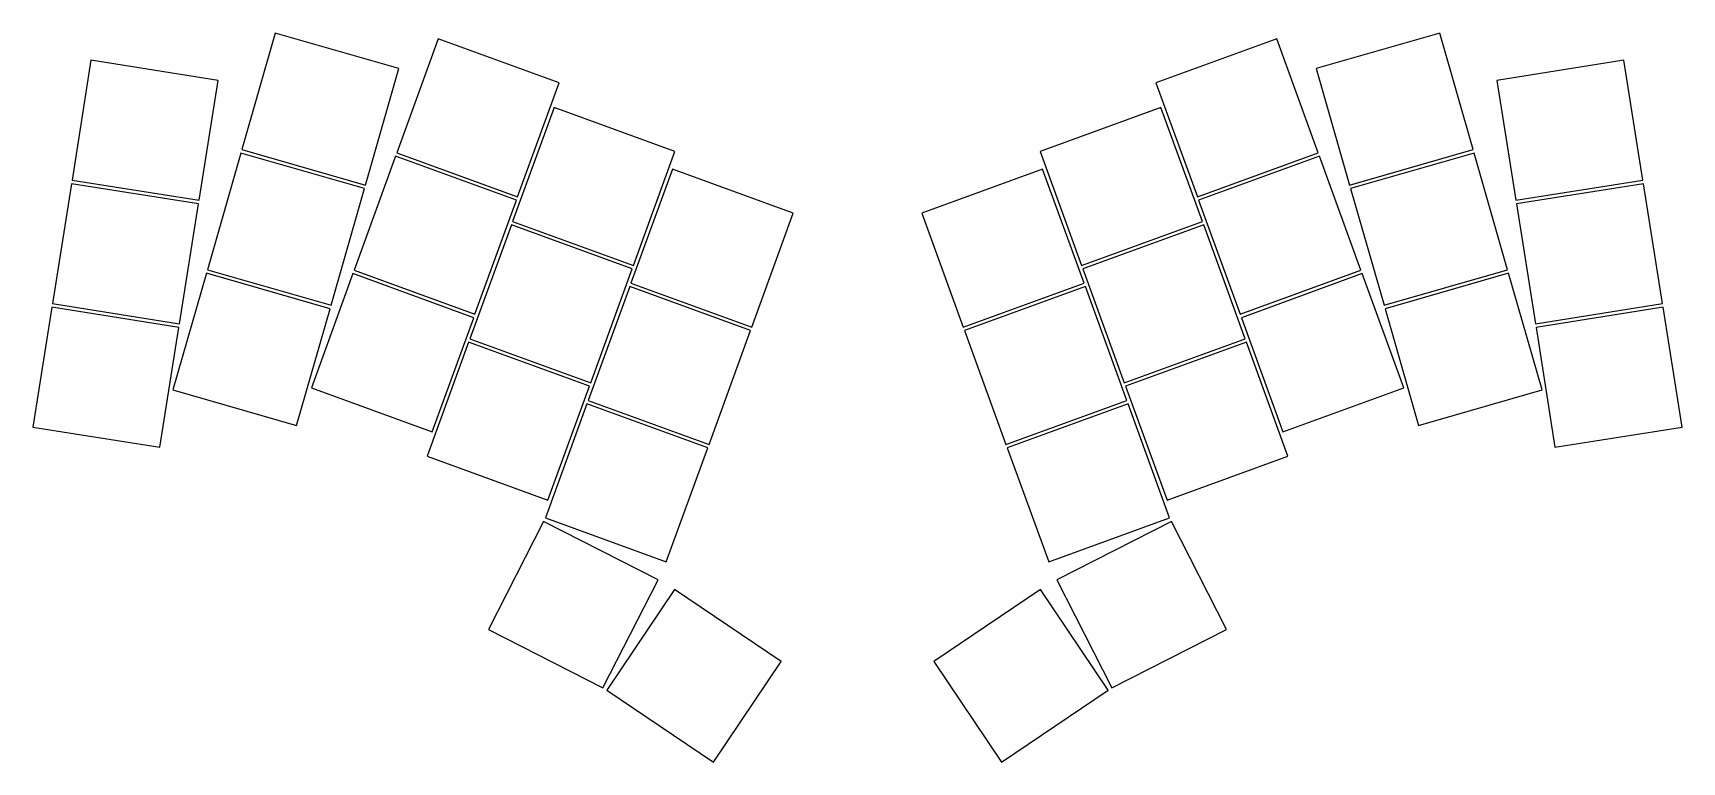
# Model space of a CAD drawing. Header units: millimetres. Extents: x 50 to 274, y -181 to -81.
import ezdxf

# ---------------------------------------------------------------- set-up
doc = ezdxf.new("R2010")
doc.units = ezdxf.units.MM

msp = doc.modelspace()

# ---------------------------------------------------------------- linework, layer by layer
for p, q in [((82.81, -81.36), (78.26, -97.22)), ((99.63, -86.18), (82.81, -81.36)), ((104.99, -82.14), (99.35, -97.65)), ((121.43, -88.13), (104.99, -82.14)), ((219.1, -82.14), (202.66, -88.13)), ((224.75, -97.65), (219.1, -82.14)), ((241.29, -81.36), (224.46, -86.18)), ((245.83, -97.22), (241.29, -81.36)), ((57.73, -85.07), (55.15, -101.37)), ((75.02, -87.81), (57.73, -85.07)), ((266.36, -85.07), (249.07, -87.81)), ((268.94, -101.37), (266.36, -85.07)), ((95.08, -102.04), (99.63, -86.18)), ((224.46, -86.18), (229.01, -102.04)), ((72.44, -104.11), (75.02, -87.81)), ((115.79, -103.63), (121.43, -88.13)), ((202.66, -88.13), (208.3, -103.63)), ((249.07, -87.81), (251.65, -104.11)), ((120.75, -91.47), (115.11, -106.98)), ((137.19, -97.46), (120.75, -91.47)), ((203.34, -91.47), (186.9, -97.46)), ((208.99, -106.98), (203.34, -91.47)), ((78.12, -97.7), (73.57, -113.56)), ((94.94, -102.52), (78.12, -97.7)), ((78.26, -97.22), (95.08, -102.04)), ((99.18, -98.12), (93.53, -113.62)), ((115.62, -104.1), (99.18, -98.12)), ((99.35, -97.65), (115.79, -103.63)), ((131.55, -112.96), (137.19, -97.46)), ((186.9, -97.46), (192.54, -112.96)), ((208.3, -103.63), (224.75, -97.65)), ((224.92, -98.12), (208.47, -104.1)), ((230.56, -113.62), (224.92, -98.12)), ((229.01, -102.04), (245.83, -97.22)), ((245.97, -97.7), (229.15, -102.52)), ((250.52, -113.56), (245.97, -97.7)), ((136.85, -99.86), (131.21, -115.36)), ((153.3, -105.84), (136.85, -99.86)), ((187.24, -99.86), (170.8, -105.84)), ((192.88, -115.36), (187.24, -99.86)), ((55.07, -101.86), (52.49, -118.16)), ((72.36, -104.6), (55.07, -101.86)), ((55.15, -101.37), (72.44, -104.11)), ((90.4, -118.38), (94.94, -102.52)), ((229.15, -102.52), (233.7, -118.38)), ((251.65, -104.11), (268.94, -101.37)), ((269.02, -101.86), (251.73, -104.6)), ((271.6, -118.16), (269.02, -101.86)), ((69.78, -120.9), (72.36, -104.6)), ((109.98, -119.61), (115.62, -104.1)), ((208.47, -104.1), (214.12, -119.61)), ((251.73, -104.6), (254.31, -120.9)), ((114.94, -107.45), (109.29, -122.95)), ((131.38, -113.43), (114.94, -107.45)), ((115.11, -106.98), (131.55, -112.96)), ((147.65, -121.35), (153.3, -105.84)), ((170.8, -105.84), (176.44, -121.35)), ((192.54, -112.96), (208.99, -106.98)), ((209.16, -107.45), (192.71, -113.43)), ((214.8, -122.95), (209.16, -107.45)), ((73.44, -114.04), (68.89, -129.9)), ((90.26, -118.86), (73.44, -114.04)), ((73.57, -113.56), (90.4, -118.38)), ((93.36, -114.09), (87.72, -129.6)), ((109.81, -120.08), (93.36, -114.09)), ((93.53, -113.62), (109.98, -119.61)), ((125.74, -128.94), (131.38, -113.43)), ((192.71, -113.43), (198.36, -128.94)), ((214.12, -119.61), (230.56, -113.62)), ((230.73, -114.09), (214.29, -120.08)), ((236.38, -129.6), (230.73, -114.09)), ((233.7, -118.38), (250.52, -113.56)), ((250.66, -114.04), (233.84, -118.86)), ((255.21, -129.9), (250.66, -114.04)), ((131.04, -115.83), (125.39, -131.34)), ((147.48, -121.82), (131.04, -115.83)), ((131.21, -115.36), (147.65, -121.35)), ((176.44, -121.35), (192.88, -115.36)), ((193.06, -115.83), (176.61, -121.82)), ((198.7, -131.34), (193.06, -115.83)), ((52.42, -118.65), (49.83, -134.95)), ((69.7, -121.39), (52.42, -118.65)), ((52.49, -118.16), (69.78, -120.9)), ((85.71, -134.73), (90.26, -118.86)), ((233.84, -118.86), (238.38, -134.73)), ((254.31, -120.9), (271.6, -118.16)), ((271.68, -118.65), (254.39, -121.39)), ((274.26, -134.95), (271.68, -118.65)), ((104.16, -135.58), (109.81, -120.08)), ((214.29, -120.08), (219.93, -135.58)), ((67.12, -137.69), (69.7, -121.39)), ((109.12, -123.42), (103.48, -138.93)), ((125.57, -129.41), (109.12, -123.42)), ((109.29, -122.95), (125.74, -128.94)), ((141.84, -137.32), (147.48, -121.82)), ((176.61, -121.82), (182.25, -137.32)), ((198.36, -128.94), (214.8, -122.95)), ((214.97, -123.42), (198.53, -129.41)), ((220.62, -138.93), (214.97, -123.42)), ((254.39, -121.39), (256.97, -137.69)), ((68.89, -129.9), (85.71, -134.73)), ((87.72, -129.6), (104.16, -135.58)), ((119.92, -144.91), (125.57, -129.41)), ((198.53, -129.41), (204.17, -144.91)), ((219.93, -135.58), (236.38, -129.6)), ((238.38, -134.73), (255.21, -129.9)), ((125.22, -131.81), (119.58, -147.31)), ((141.67, -137.79), (125.22, -131.81)), ((125.39, -131.34), (141.84, -137.32)), ((182.25, -137.32), (198.7, -131.34)), ((198.87, -131.81), (182.43, -137.79)), ((204.51, -147.31), (198.87, -131.81)), ((49.83, -134.95), (67.12, -137.69)), ((256.97, -137.69), (274.26, -134.95)), ((103.48, -138.93), (119.92, -144.91)), ((136.02, -153.3), (141.67, -137.79)), ((182.43, -137.79), (188.07, -153.3)), ((204.17, -144.91), (220.62, -138.93)), ((119.31, -147.78), (111.82, -162.48)), ((134.91, -155.72), (119.31, -147.78)), ((119.58, -147.31), (136.02, -153.3)), ((188.07, -153.3), (204.51, -147.31)), ((204.78, -147.78), (189.19, -155.72)), ((212.27, -162.48), (204.78, -147.78)), ((127.41, -170.42), (134.91, -155.72)), ((137.15, -157.04), (127.92, -170.72)), ((151.66, -166.83), (137.15, -157.04)), ((186.94, -157.04), (172.43, -166.83)), ((196.17, -170.72), (186.94, -157.04)), ((189.19, -155.72), (196.68, -170.42)), ((111.82, -162.48), (127.41, -170.42)), ((196.68, -170.42), (212.27, -162.48)), ((142.43, -180.51), (151.66, -166.83)), ((172.43, -166.83), (181.66, -180.51)), ((127.92, -170.72), (142.43, -180.51)), ((181.66, -180.51), (196.17, -170.72))]:
    msp.add_line(p, q)

doc.saveas('drawing.dxf')
